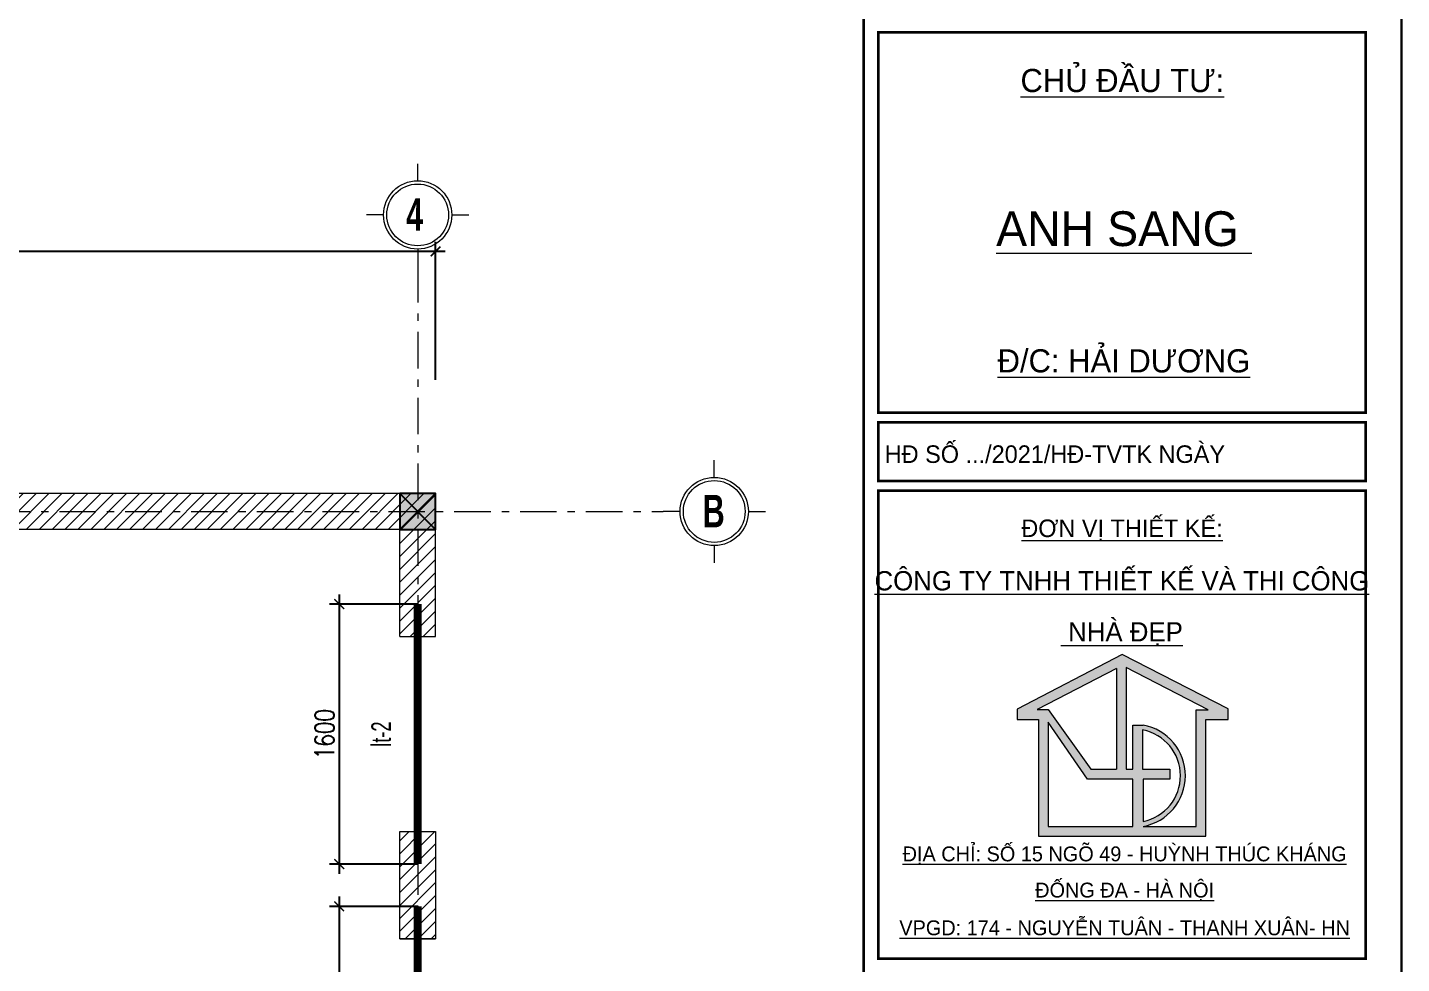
# Model space of a CAD drawing. Extents: x -2098986 to 943, y -1296280 to 73591.
# Drawn here: x -1677222 to -1668766, y -1268458 to -1262698 of the extents above; entities that cross this region are included whole.
import ezdxf
from ezdxf.enums import TextEntityAlignment as Align

# ---------------------------------------------------------------- set-up
doc = ezdxf.new("R2010")
doc.units = 0
doc.header["$LTSCALE"] = 150
doc.header["$PDMODE"] = 35
doc.linetypes.add('_Tim', pattern=[9, 5, -1.5, 1, -1.5])
doc.linetypes.add('CENTER2', pattern=[1.125, 0.75, -0.125, 0.125, -0.125])
doc.layers.get('0').update_dxf_attribs({"lineweight": 18})
doc.layers.get('Defpoints').update_dxf_attribs({"lineweight": 18})
for name, color, linetype, lineweight in [('05.Text', 253, 'Continuous', 18), ('09.Hatch', 250, 'Continuous', 5), ('10.truc', 250, 'CENTER2', 20), ('11.Khung bo', 32, 'Continuous', 50), ('12.Khung', 36, 'Continuous', 25), ('LS - LANH TO', 3, 'Continuous', 35), ('LS-DIM', 251, 'Continuous', 13), ('LS-TRUC', 108, '_Tim', 9)]:
    doc.layers.add(name, color=color, linetype=linetype, lineweight=lineweight)
doc.layers.add('DIM', color=1, linetype='Continuous')
doc.layers.add('HATCH', color=8, linetype='Continuous')
doc.layers.add('Tpl_Bound', color=1, linetype='Continuous', plot=False)
doc.styles.add('AVANTHB', font='')
doc.styles.add('LT', font='vnromadi.shx', dxfattribs={"width": 0.7})
doc.styles.add('VnAvantH', font='')
doc.styles.add('vnsimpli', font='vnsimli.shx', dxfattribs={"width": 0.75})
doc.styles.get('AVANTHB').set_extended_font_data('.VnAvantH', bold=True)
doc.styles.get('VnAvantH').set_extended_font_data('.VnAvantH')
doc.dimstyles.new('D-KHLT', dxfattribs={"dimtxt": 150, "dimasz": 0, "dimexe": 0, "dimexo": 0, "dimgap": 0, "dimtad": 1, "dimdec": 0, "dimlfac": 0.1, "dimzin": 0, "dimdsep": 46, "dimtxsty": 'LT', "dimblk1": 'ARCHTICK', "dimblk2": 'ARCHTICK', "dimsah": 1, "dimcen": 0, "dimsd1": 1, "dimsd2": 1, "dimclrd": 256, "dimclre": 256, "dimclrt": 60, "dimadec": 0, "dimazin": 0, "dimtfac": 0.02, "dimtdec": 0, "dimtix": 1, "dimtmove": 2, "dimatfit": 3, "dimldrblk": 'ARCHTICK', "dimfxl": 100, "dimtolj": 1, "dimtzin": 0, "dimarcsym": 0})
doc.dimstyles.new('D100(120)', dxfattribs={"dimtxt": 120, "dimasz": 60, "dimexe": 60, "dimexo": 0, "dimgap": 30, "dimtad": 1, "dimdec": 0, "dimdsep": 46, "dimtxsty": 'vnsimpli', "dimblk": 'ARCHTICK', "dimcen": 0, "dimdle": 60, "dimclrd": 256, "dimclre": 256, "dimclrt": 60, "dimadec": 0, "dimazin": 0, "dimtfac": 1, "dimtdec": 0, "dimtix": 1, "dimtmove": 0, "dimatfit": 3, "dimfxl": 1, "dimarcsym": 0})
pattern_1 = [(45, (-2488308.187823567, -931829.043875518), (-39.7747564417433, 39.7747564417433), [])]

# ---------------------------------------------------------------- blocks, each defined once
blk = doc.blocks.new('100')
at = {"layer": '09.Hatch'}
h = blk.add_hatch(color=3, dxfattribs=at)
h.paths.add_polyline_path([(1897638.502065232, -927179.850477082), (1897638.502065232, -927286.7698962098), (1897855.432228546, -927286.7698962098), (1897855.432228546, -928484.2413241834), (1898823.637324305, -928484.2413241834), (1899573.55522982, -928484.2413241834), (1899573.55522982, -927286.9370657773), (1899800.706734851, -927286.9370657773), (1899800.706734851, -927178.8832817328), (1898712.605389019, -926620.4805284418)])
h.paths.add_polyline_path([(1898756.095894052, -926755.6060435878), (1899595.879919423, -927186.5748257982), (1899473.192989844, -927186.5748257982), (1899473.192989844, -928383.8790842053), (1898928.624306047, -928383.8790842053, 0.8341808449380445), (1898928.624306045, -927344.3928393432), (1898823.637324305, -927344.3928393432), (1898823.637324305, -927796.5761094234), (1898756.095894052, -927796.5761094234)], flags=16)
h.paths.add_polyline_path([(1898655.733654078, -927796.4882056692), (1898393.229439682, -927796.4882056692), (1897955.794468529, -927186.4076562318), (1897843.194068426, -927186.4076562318), (1898655.733654078, -926763.2544863016)], flags=16)
h.paths.add_polyline_path([(1898928.624306048, -928332.7816608323), (1898928.624306048, -927897.8209007112), (1899202.308706491, -927897.8209007112), (1899202.308706491, -927797.4533685634), (1898924.152601951, -927797.4533685634), (1898924.152601951, -927394.6083528188, -0.8220422702257664)], flags=16)
h.paths.add_polyline_path([(1898357.109289634, -927897.8209007112), (1898823.63732431, -927897.8209007108), (1898823.637324305, -928383.8790842053), (1897955.794468528, -928383.8790842053), (1897955.794468528, -927315.7535242308)], flags=16)
at = {"layer": '05.Text'}
for p, q in [((1898712.605389019, -926620.4805284418), (1897638.502065232, -927179.850477082)), ((1899800.706734851, -927178.8832817328), (1898712.605389019, -926620.4805284418)), ((1899800.706734851, -927178.8832817328), (1898712.605389019, -926620.4805284418)), ((1899800.706734851, -927178.8832817328), (1898712.605389019, -926620.4805284418)), ((1898655.733654078, -926763.2544863016), (1897843.194068426, -927186.4076562318)), ((1898655.733654078, -926763.2544863016), (1897843.194068426, -927186.4076562318)), ((1898655.733654078, -926763.2544863016), (1897843.194068426, -927186.4076562318)), ((1898655.733654078, -926763.2544863016), (1898655.733654078, -927796.4882056692)), ((1898655.733654078, -926763.2544863016), (1898655.733654078, -927796.4882056692)), ((1898655.733654078, -926763.2544863016), (1898655.733654078, -927796.4882056692)), ((1899595.879919423, -927186.5748257982), (1898756.095894052, -926755.6060435878)), ((1898756.095894052, -926755.6060435878), (1898756.095894052, -927796.5761094234)), ((1899595.879919423, -927186.5748257982), (1898756.095894052, -926755.6060435878)), ((1898756.095894052, -926755.6060435878), (1898756.095894052, -927796.5761094234)), ((1899595.879919423, -927186.5748257982), (1898756.095894052, -926755.6060435878)), ((1898756.095894052, -926755.6060435878), (1898756.095894052, -927796.5761094234)), ((1897638.502065232, -927179.850477082), (1897638.502065232, -927286.7698962098)), ((1897843.194068426, -927186.4076562318), (1897955.794468528, -927186.4076562318)), ((1897955.794468528, -927186.4076562318), (1897955.794468528, -927186.4076562308)), ((1897955.794468528, -927186.4076562308), (1898393.229439682, -927796.4882056692)), ((1899800.706734851, -927286.9370657773), (1899800.706734851, -927178.8832817328)), ((1899800.706734851, -927286.9370657773), (1899800.706734851, -927178.8832817328)), ((1899800.706734851, -927286.9370657773), (1899800.706734851, -927178.8832817328)), ((1897638.502065232, -927286.7698962098), (1897855.432228546, -927286.7698962098)), ((1897855.432228546, -927286.7698962098), (1897855.432228546, -928484.2413241834)), ((1897955.794468528, -927315.7535242308), (1897955.794468528, -928383.8790842053)), ((1898357.109289634, -927897.8209007112), (1897955.794468528, -927315.7535242308)), ((1899473.192989844, -928383.8790842053), (1899473.192989844, -927186.5748257982)), ((1899473.192989844, -927186.5748257982), (1899595.879919423, -927186.5748257982)), ((1899473.192989844, -928383.8790842053), (1899473.192989844, -927186.5748257982)), ((1899473.192989844, -927186.5748257982), (1899595.879919423, -927186.5748257982)), ((1899473.192989844, -928383.8790842053), (1899473.192989844, -927186.5748257982)), ((1899473.192989844, -927186.5748257982), (1899595.879919423, -927186.5748257982)), ((1899573.55522982, -928484.2413241834), (1899573.55522982, -927286.9370657773)), ((1899573.55522982, -927286.9370657773), (1899800.706734851, -927286.9370657773)), ((1898823.637324305, -927796.5761094234), (1898823.637324305, -927344.3928393432)), ((1898823.637324305, -927796.5761094234), (1898823.637324305, -927344.3928393432)), ((1898823.637324305, -927344.3928393432), (1898928.624306048, -927344.3928393432)), ((1898924.152601951, -927394.608352965), (1898924.152601951, -927797.4533685634)), ((1898393.229439682, -927796.4882056692), (1898655.733654078, -927796.4882056692)), ((1898756.095894052, -927796.5761094234), (1898823.637324305, -927796.5761094234)), ((1898924.152601951, -927797.4533685634), (1899202.308706491, -927797.4533685634)), ((1899202.308706491, -927797.4533685634), (1899202.308706491, -927897.8209007112)), ((1898823.63732431, -927897.8209007108), (1898357.109289634, -927897.8209007112)), ((1898823.637324305, -928383.8790842053), (1898823.63732431, -927897.8209007108)), ((1899202.308706491, -927897.8209007112), (1898928.624306048, -927897.8209007112)), ((1898928.624306048, -927897.8209007112), (1898928.624306048, -928332.7816606855)), ((1897955.794468528, -928383.8790842053), (1898823.637324305, -928383.8790842053)), ((1898928.624306048, -928383.8790842053), (1899473.192989844, -928383.8790842053)), ((1897855.432228546, -928484.2413241834), (1898823.637324305, -928484.2413241834)), ((1898823.637324305, -928484.2413241834), (1899573.55522982, -928484.2413241834))]:
    blk.add_line(p, q, dxfattribs=at)
for radius, start, end in [(478.1278026036813, 281.4297922474275, 79.11639219094549), (478.1278026036813, 281.4297922474275, 79.11639219094549), (478.1278026036813, 281.4297922474275, 79.11639219094549), (528.3089225927129, 280.3315663405321, 79.66843365946791)]:
    blk.add_arc((1898833.875140473, -927864.1359617746), radius, start, end, dxfattribs=at)
at = {"layer": '11.Khung bo', "const_width": 26.66642171496807}
for points in [[(1860912.952608051, -945239.81715016), (1860912.952608051, -916940.07710515), (1896062.629731093, -916940.07710515), (1896062.629731093, -945239.81715016)], [(1860912.952608051, -945239.81715016), (1860912.952608051, -916940.07710515), (1896062.629731093, -916940.07710515), (1896062.629731093, -945239.81715016)], [(1860912.952608051, -945239.81715016), (1860912.952608051, -916940.07710515), (1896062.629731093, -916940.07710515), (1896062.629731093, -945239.81715016)], [(1896212.62835324, -924140.0109681912), (1901212.582424797, -924140.0109681912), (1901212.582424797, -920240.0467923773), (1896212.62835324, -920240.0467923773)], [(1896212.62835324, -924140.0109681912), (1901212.582424797, -924140.0109681912), (1901212.582424797, -920240.0467923773), (1896212.62835324, -920240.0467923773)], [(1896212.62835324, -924140.0109681912), (1901212.582424797, -924140.0109681912), (1901212.582424797, -920240.0467923773), (1896212.62835324, -920240.0467923773)], [(1896212.62835324, -924840.0045382094), (1901212.582424797, -924840.0045382094), (1901212.582424797, -924240.0100496224), (1896212.62835324, -924240.0100496224)], [(1896212.62835324, -924840.0045382094), (1901212.582424797, -924840.0045382094), (1901212.582424797, -924240.0100496224), (1896212.62835324, -924240.0100496224)], [(1896212.62835324, -924840.0045382094), (1901212.582424797, -924840.0045382094), (1901212.582424797, -924240.0100496224), (1896212.62835324, -924240.0100496224)], [(1896212.62835324, -929739.9595283346), (1901212.582424797, -929739.9595283346), (1901212.582424797, -924940.0036196404), (1896212.62835324, -924940.0036196404)], [(1896212.62835324, -929739.9595283346), (1901212.582424797, -929739.9595283346), (1901212.582424797, -924940.0036196404), (1896212.62835324, -924940.0036196404)], [(1896212.62835324, -929739.9595283346), (1901212.582424797, -929739.9595283346), (1901212.582424797, -924940.0036196404), (1896212.62835324, -924940.0036196404)]]:
    blk.add_lwpolyline(points, close=True, dxfattribs=at)
at = {"layer": '12.Khung'}
blk.add_lwpolyline([(1901579.245723378, -945939.8107201778), (1901579.245723378, -916240.083535132), (1859579.631522303, -916240.083535132), (1859579.631522303, -945939.8107201778)], close=True, dxfattribs=at)
blk.add_lwpolyline([(1901579.245723378, -945939.8107201778), (1901579.245723378, -916240.083535132), (1859579.631522303, -916240.083535132), (1859579.631522303, -945939.8107201778)], close=True, dxfattribs=at)
blk.add_lwpolyline([(1901579.245723378, -945939.8107201778), (1901579.245723378, -916240.083535132), (1859579.631522303, -916240.083535132), (1859579.631522303, -945939.8107201778)], close=True, dxfattribs=at)
at = {"layer": '05.Text', "style": 'VnAvantH'}
for s, height, p in [('%%uChñ ®Çu t\xad:', 237.5978174803656, (1898715.778797526, -920852.6610022997)), ('%%Uanh sang ', 356.3967262205484, (1898732.004377497, -922431.7194127694)), ('%%U®/c: h¶i d\xad¬ng', 237.5978174803656, (1898732.004377497, -923727.6367360668)), ('%%U®¬n vÞ thiÕt kÕ:', 179.9983465760345, (1898712.605389018, -925416.3700397738)), ('%%Uc«ng ty tnhh thiÕt kÕ vµ thi c«ng', 197.998181233638, (1898711.455094968, -925963.5604661154)), ('%%U nhµ ®Ñp', 197.998181233638, (1898711.455094968, -926487.1109756622)), ('%%U®Þa chØ: sè 15 ngâ 49 - huúnh thóc kh¸ng', 152.4585995499012, (1898739.328711935, -928741.893020543)), ('%%U®èng ®a - hµ néi', 152.4585995499012, (1898739.328711935, -929113.0510362989)), ('%%Uvpgd: 174 - nguyÔn tu©n - thanh xu©n- hn', 152.4585995499012, (1898739.328711935, -929500.0987734438))]:
    blk.add_text(s, height=height, dxfattribs=at).set_placement(p, align=Align.CENTER)
blk.add_text('H§ sè .../2021/H§-TVTK ngµy ', height=179.9983465760345, dxfattribs=at).set_placement((1898057.408078327, -924540.007293916), align=Align.MIDDLE)
blk = doc.blocks.new('DANHTRUC')
for p, q in [((980383.3583424512, -947346.5755081226), (980383.3583424512, -947136.5755081228)), ((979963.3582164618, -947766.5756341117), (979753.3581534672, -947766.5756341117)), ((980803.3584684402, -947766.5756341117), (981013.3585314353, -947766.5756341117)), ((980383.3583424512, -948186.575760101), (980383.3583424512, -948396.575760101))]:
    blk.add_line(p, q)
for radius in [420.0001259892014, 380.0001259892015]:
    blk.add_circle((980383.3583424512, -947766.5756341117), radius)
blk = doc.blocks.new('_ArchTick')
at = {"layer": 'DIM', "color": 0, "const_width": 0.15}
blk.add_lwpolyline([(-0.5, -0.5), (0.5, 0.5)], dxfattribs=at)
blk = doc.blocks.new('*D734')
at = {"layer": 'Defpoints', "color": 0, "transparency": 16777216}
for p in [(-1939457.016060902, -1050604), (-1939457.016060902, -1051394), (-1924457.016060902, -1051394)]:
    blk.add_point(p, dxfattribs=at)
at = {"layer": 'LS-DIM', "lineweight": -2, "transparency": 16777216}
for p, q in [((-1939457.016060902, -1051394), (-1939457.016060902, -1050544)), ((-1924457.016060902, -1051394), (-1924457.016060902, -1050544)), ((-1924397.016060902, -1050604), (-1939517.016060902, -1050604))]:
    blk.add_line(p, q, dxfattribs=at)
at = {"layer": 'LS-DIM', "lineweight": -2, "transparency": 16777216, "xscale": 60, "yscale": 60, "zscale": 60, "rotation": 180}
blk.add_blockref('_ArchTick', (-1939457.016060902, -1050604), dxfattribs=at)
at = {"layer": 'LS-DIM', "lineweight": -2, "transparency": 16777216, "xscale": 60, "yscale": 60, "zscale": 60}
blk.add_blockref('_ArchTick', (-1924457.016060902, -1050604), dxfattribs=at)
at = {"layer": 'LS-DIM', "color": 60, "transparency": 16777216, "insert": (-1931956.016060902, -1050514), "char_height": 120, "attachment_point": 5, "style": 'vnsimpli'}
blk.add_mtext('15000', dxfattribs=at)
blk = doc.blocks.new('21321323')
at = {"layer": 'LS-DIM', "ltscale": 50}
h = blk.add_hatch(dxfattribs=at)
h.set_pattern_fill('TUONGXAY', color=256, scale=450, style=0)
h.set_pattern_definition(pattern_1)
h.paths.add_polyline_path([(-1934120.1875, -945308.1625001964), (-1934120.1875, -945968.1625001964), (-1933900.1875, -945968.1625001964), (-1933900.1875, -945088.1625001964), (-1948900.1875, -945088.1625001964), (-1948900.1875, -945308.1625001964), (-1948680.1875, -945308.1625001964), (-1942771.1875, -945308.1625001964), (-1942771.1875, -946508.1625001964), (-1942661.1875, -946508.1625001964), (-1940216.1875, -946508.1625001964), (-1940216.1875, -946398.1625001964), (-1942661.1875, -946398.1625001964), (-1942661.1875, -945198.1625001964), (-1939411.1875, -945198.1625001964), (-1939411.1875, -946398.1625001964), (-1939466.1875, -946398.1625001964), (-1939466.1875, -946508.1625001964), (-1939411.1875, -946508.1625001964), (-1939301.1875, -946508.1625001964), (-1939301.1875, -945308.1625001964)])
h = blk.add_hatch(dxfattribs=at)
h.set_pattern_fill('TUONGXAY', color=256, scale=450, style=0)
h.set_pattern_definition(pattern_1)
h.paths.add_polyline_path([(-1933900.1875, -947168.1625001964), (-1934120.1875, -947168.1625001964), (-1934120.1875, -947828.1625001964), (-1933900.1875, -947828.1625001964)])
at = {"layer": 'LS-DIM'}
for points in [[(-1933900.1875, -945088.1625001964), (-1948900.1875, -945088.1625001964), (-1948900.1875, -945308.1625001964)], [(-1933900.1875, -945968.1625001964), (-1933900.1875, -945088.1625001964)], [(-1934120.1875, -945968.1625001964), (-1934120.1875, -945308.1625001964), (-1939301.1875, -945308.1625001964)], [(-1934120.1875, -945968.1625001964), (-1933900.1875, -945968.1625001964)], [(-1934120.1875, -947168.1625001964), (-1933900.1875, -947168.1625001964)], [(-1934120.1875, -947828.1625001964), (-1933900.1875, -947828.1625001964)]]:
    blk.add_lwpolyline(points, dxfattribs=at)
blk.add_lwpolyline([(-1934120.1875, -947168.1625001964), (-1933900.1875, -947168.1625001964), (-1933900.1875, -947828.1625001964), (-1934120.1875, -947828.1625001964)], close=True, dxfattribs=at)
blk = doc.blocks.new('*D1878')
at = {"layer": 'Defpoints', "color": 0, "transparency": 16777216}
for p in [(-1674820.186773255, -1266246.179215467), (-1675303.179166015, -1267846.179215467), (-1674820.186773255, -1267846.179215467)]:
    blk.add_point(p, dxfattribs=at)
at = {"layer": 'LS-DIM', "lineweight": -2, "transparency": 16777216}
for p, q in [((-1675303.179166015, -1266186.179215467), (-1675303.179166015, -1267906.179215467)), ((-1674820.186773255, -1266246.179215467), (-1675363.179166015, -1266246.179215467)), ((-1674820.186773255, -1267846.179215467), (-1675363.179166015, -1267846.179215467))]:
    blk.add_line(p, q, dxfattribs=at)
at = {"layer": 'LS-DIM', "lineweight": -2, "transparency": 16777216, "xscale": 60, "yscale": 60, "zscale": 60}
for p, rotation in [((-1675303.179166015, -1266246.179215467), 90), ((-1675303.179166015, -1267846.179215467), 270)]:
    blk.add_blockref('_ArchTick', p, dxfattribs=dict(at, rotation=rotation))
at = {"layer": 'LS-DIM', "color": 60, "transparency": 16777216, "insert": (-1675393.179166014, -1267046.179215466), "char_height": 120, "attachment_point": 5, "rotation": 90, "style": 'vnsimpli'}
blk.add_mtext('1600', dxfattribs=at)
blk = doc.blocks.new('*D1879')
at = {"layer": 'Defpoints', "color": 0, "transparency": 16777216}
for p in [(-1674820.186773255, -1266246.179215467), (-1674984.568546431, -1267846.179215467), (-1674820.186773255, -1267846.179215467)]:
    blk.add_point(p, dxfattribs=at)
at = {"layer": 'LS-DIM', "lineweight": -2, "transparency": 16777216}
for p, q in [((-1674820.186773255, -1266246.179215467), (-1674984.568546431, -1266246.179215467)), ((-1674820.186773255, -1267846.179215467), (-1674984.568546431, -1267846.179215467))]:
    blk.add_line(p, q, dxfattribs=at)
at = {"layer": 'LS-DIM', "color": 60, "transparency": 16777216, "insert": (-1675044.56854643, -1267046.179215466), "char_height": 120, "attachment_point": 5, "rotation": 90, "style": 'LT'}
blk.add_mtext('\\A1;lt-2', dxfattribs=at)
blk = doc.blocks.new('*D1880')
at = {"layer": 'Defpoints', "color": 0, "transparency": 16777216}
for p in [(-1674820.186773255, -1268106.179215467), (-1675303.179166017, -1269436.179215467), (-1674820.186773255, -1269436.179215467)]:
    blk.add_point(p, dxfattribs=at)
at = {"layer": 'LS-DIM', "lineweight": -2, "transparency": 16777216}
for p, q in [((-1675303.179166017, -1268046.179215467), (-1675303.179166017, -1269496.179215467)), ((-1674820.186773255, -1268106.179215467), (-1675363.179166017, -1268106.179215467)), ((-1674820.186773255, -1269436.179215467), (-1675363.179166017, -1269436.179215467))]:
    blk.add_line(p, q, dxfattribs=at)
at = {"layer": 'LS-DIM', "lineweight": -2, "transparency": 16777216, "xscale": 60, "yscale": 60, "zscale": 60}
for p, rotation in [((-1675303.179166017, -1268106.179215467), 90), ((-1675303.179166017, -1269436.179215467), 270)]:
    blk.add_blockref('_ArchTick', p, dxfattribs=dict(at, rotation=rotation))
at = {"layer": 'LS-DIM', "color": 60, "transparency": 16777216, "insert": (-1675393.179166017, -1268771.179215466), "char_height": 120, "attachment_point": 5, "rotation": 90, "style": 'vnsimpli'}
blk.add_mtext('1330', dxfattribs=at)
blk = doc.blocks.new('*D1881')
at = {"layer": 'Defpoints', "color": 0, "transparency": 16777216}
for p in [(-1674820.186773255, -1268106.179215467), (-1674984.568546433, -1269436.179215467), (-1674820.186773255, -1269436.179215467)]:
    blk.add_point(p, dxfattribs=at)
at = {"layer": 'LS-DIM', "lineweight": -2, "transparency": 16777216}
for p, q in [((-1674820.186773255, -1268106.179215467), (-1674984.568546433, -1268106.179215467)), ((-1674820.186773255, -1269436.179215467), (-1674984.568546433, -1269436.179215467))]:
    blk.add_line(p, q, dxfattribs=at)
at = {"layer": 'LS-DIM', "color": 60, "transparency": 16777216, "insert": (-1675044.568546433, -1268771.179215466), "char_height": 120, "attachment_point": 5, "rotation": 90, "style": 'LT'}
blk.add_mtext('\\A1;lt-3', dxfattribs=at)
blk = doc.blocks.new('qqqe213123213')
at = {"layer": 'HATCH'}
h = blk.add_hatch(color=256, dxfattribs=at)
h.dxf.hatch_style = 1
h.paths.add_polyline_path([(-1924677.016060902, -1052314), (-1924457.016060902, -1052314), (-1924457.016060902, -1052094), (-1924677.016060902, -1052094)])
at = {"layer": 'DIM'}
for p, q in [((-1924677.016060902, -1052094), (-1924457.016060902, -1052314)), ((-1924677.016060902, -1052314), (-1924457.016060902, -1052094))]:
    blk.add_line(p, q, dxfattribs=at)
blk.add_lwpolyline([(-1924677.016060902, -1052314), (-1924457.016060902, -1052314), (-1924457.016060902, -1052094), (-1924677.016060902, -1052094)], close=True, dxfattribs=at)
at = {"layer": 'LS-TRUC', "ltscale": 0.3}
for p, q in [((-1924567.016060902, -1050694), (-1924567.016060902, -1057494)), ((-1941757.016060902, -1052204), (-1923057.016060902, -1052204))]:
    blk.add_line(p, q, dxfattribs=at)
at = {"layer": '05.Text', "xscale": 0.5, "yscale": 0.5, "zscale": 0.5}
for p in [(-2414758.695232128, -576495.7121199495), (-2412933.695137636, -578320.7121829443)]:
    blk.add_blockref('DANHTRUC', p, dxfattribs=at)
at = {"layer": '05.Text', "style": 'AVANTHB', "width": 0.7}
for s, p in [('4', (-1924637.81836974, -1050476.679259301)), ('B', (-1922812.818275247, -1052301.679322295))]:
    blk.add_text(s, height=200, dxfattribs=at).set_placement(p)
at = {"layer": 'LS-DIM'}
dim = blk.add_linear_dim(base=(-1939457.016060902, -1050604), p1=(-1924457.016060902, -1051394), p2=(-1939457.016060902, -1051394), dimstyle='D100(120)', dxfattribs=at)
dim.commit()
dim.dimension.update_dxf_attribs({"geometry": '*D734', "text_midpoint": (-1931956.016060902, -1050604), "dimtype": 128})

msp = doc.modelspace()

# ---------------------------------------------------------------- linework, layer by layer
at = {"layer": 'LS - LANH TO', "linetype": 'Continuous', "const_width": 50}
for points in [[(-1674820.186773254, -1267846.179215466), (-1674820.186773254, -1266246.179215723)], [(-1674820.186773254, -1269436.179215466), (-1674820.186773254, -1268106.179215723)]]:
    msp.add_lwpolyline(points, dxfattribs=at)
at = {"layer": 'Tpl_Bound', "color": 1}
msp.add_lwpolyline([(-1693965.58170771, -1278147.860212246), (-1693965.58170771, -1260327.860212248), (-1668765.581707713, -1260327.860212248), (-1668765.581707713, -1278147.860212246)], close=True, dxfattribs=at)

# ---------------------------------------------------------------- block references
at = {"layer": '05.Text', "xscale": 0.6000055114637588, "yscale": 0.6000055114637588, "zscale": 0.6000055114637588}
msp.add_blockref('100', (-2809723.609626837, -710578.7602671542), dxfattribs=at)
at = {"layer": '10.truc'}
msp.add_blockref('21321323', (259190.0007267462, -320478.0167155267), dxfattribs=at)
at = {"layer": 'DIM'}
msp.add_blockref('qqqe213123213', (249746.8292876482, -213472.179215723), dxfattribs=at)

# ---------------------------------------------------------------- dimensions: what is measured, and where the dimension line sits
at = {"layer": 'LS-DIM'}
for base, p1, p2, picture, middle in [((-1675303.179166015, -1267846.179215467), (-1674820.186773254, -1266246.179215466), (-1674820.186773254, -1267846.179215466), '*D1878', (-1675393.179166014, -1267046.179215466)), ((-1675303.179166017, -1269436.179215467), (-1674820.186773254, -1268106.179215466), (-1674820.186773254, -1269436.179215466), '*D1880', (-1675393.179166017, -1268771.179215466))]:
    dim = msp.add_linear_dim(base=base, p1=p1, p2=p2, angle=90, dimstyle='D100(120)', dxfattribs=at)
    dim.commit()
    dim.dimension.update_dxf_attribs({"geometry": picture, "text_midpoint": middle})
for base, p1, p2, text, picture, middle in [((-1674984.568546431, -1267846.179215467), (-1674820.186773254, -1266246.179215466), (-1674820.186773254, -1267846.179215466), 'lt-2', '*D1879', (-1675044.56854643, -1267046.179215466)), ((-1674984.568546433, -1269436.179215467), (-1674820.186773254, -1268106.179215466), (-1674820.186773254, -1269436.179215466), 'lt-3', '*D1881', (-1675044.568546433, -1268771.179215466))]:
    dim = msp.add_linear_dim(base=base, p1=p1, p2=p2, angle=90, text=text, dimstyle='D-KHLT', override={"dimtxt": 120}, dxfattribs=at)
    dim.commit()
    dim.dimension.update_dxf_attribs({"geometry": picture, "text_midpoint": middle})

doc.saveas('drawing.dxf')
